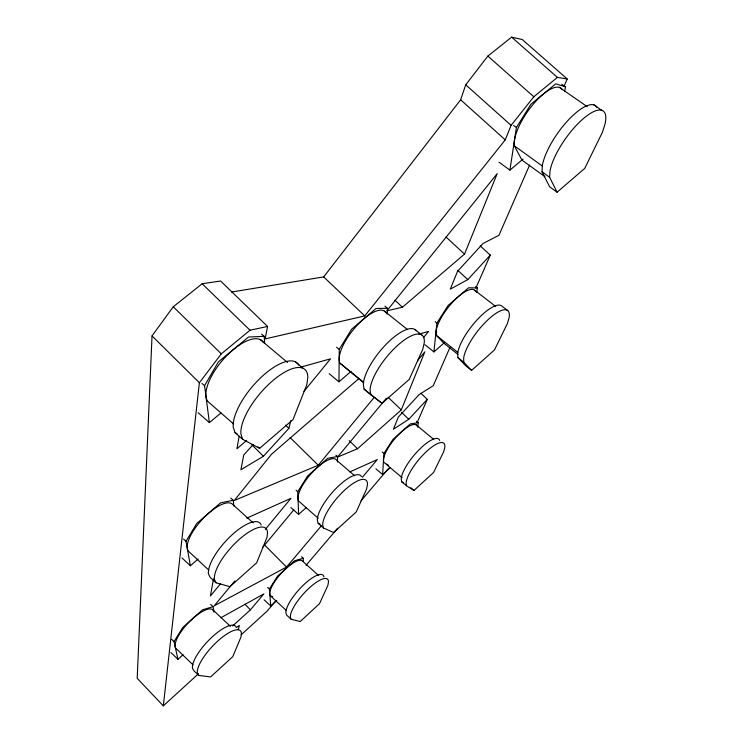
<?xml version="1.0" encoding="UTF-8"?>
<svg xmlns="http://www.w3.org/2000/svg" width="743" height="743" viewBox="0 0 743 743"><rect width="100%" height="100%" fill="white"/><g stroke="black" fill="none" stroke-linecap="round" stroke-linejoin="round"><path stroke-width="1.11" d="M337.489 462.072L337.536 456.518L335.873 455.097M329.149 373.664L338.947 381.809L339.245 349.386L351.643 329.177L376.004 308.512L387.484 308.308L387.168 314.038M563.965 86.42L567.215 78.981L557.399 77.383L533.818 96.785L511.073 125.353L505.259 139.87L364.767 315.914L265.186 338.901L267.564 326.446L220.606 281.012L202.161 283.752L173.268 306.775L152.036 335.901L137.195 678.322L163.321 705.85L198.427 673.808M557.092 192.214L549.625 177.289L550.024 170.834A43.893 14.6 -54.5 0 1 583.506 118.49A43.893 14.6 -54.5 0 1 605.062 123.951L602.471 132.161L584.713 168.429L557.092 192.214L549.671 186.837L542.019 171.8L542.371 165.336A43.791 14.795 -54.6 0 1 568.376 120.004A43.791 14.795 -54.6 0 1 596.917 107.28M375.884 468.814L382.636 474.545L383.899 453.471L392.991 439.401L410.285 423.937L418.244 422.674L417.807 427.216M424.968 344.743L433.912 351.894L436.912 323.056L448.103 305.503L468.48 287.829L477.35 287.885L476.718 292.417M163.321 705.85L199.384 382.747L221.293 353.854L250.019 330.226L267.564 326.446M499.017 162.188L509.912 170.119L516.422 127.48L530.929 104.261L555.708 83.848L565.497 86.847L564.661 91.296M213.482 578.964L210.418 595.988L220.671 583.552M239.162 436.252L236.915 448.772L246.611 440.478M238.289 629.711L239.367 625.411L236.655 627.38M253.084 444.685L243.75 454.939L240.908 469.752L263.431 456.258L288.86 428.386L290.819 420.612M231.51 292.036L323.688 276.907L460.632 99.813L465.731 84.804L487.872 56.087L511.639 37.15L522.292 39.537L567.215 78.981M386.369 398.22L337.508 457.14L357.541 448.726L401.276 409.895L424.866 351.792L417.464 360.726M464.533 254.097L497.216 173.611L386.871 310.815L402.418 307.231L464.533 254.097L446.014 237.008M417.157 422.535L427.281 399.353L420.9 393.261M449.933 347.492L433.243 385.71L419.238 394.524L398.359 417.055L393.418 429.222L408.78 419.284L427.281 399.353M475.901 288.043L490.278 255.128L480.21 245.877M529.601 165.095L498.952 235.271L483.061 243.481L457.521 271.353L450.295 289.138L467.793 279.6L490.278 255.128M220.866 412.997L209.405 422.628L204.566 385.691L218.396 361.878L248.561 337.016L264.192 336.319L264.647 343.257M198.158 558.95L190.394 565.776L186.01 541.303L196.728 523.527L220.541 502.872L233.191 500.262L233.859 506.02M183.038 654.75L177.967 659.329L174.038 641.618L182.787 627.463L202.458 609.873L213.083 606.622L213.938 612.028A26.702 8.925 -46.6 0 0 190.022 621.129A26.702 8.925 -46.6 0 0 176.453 648.899L193.041 664.883M306.357 507.506L298.612 514.416L297.748 491.708L307.602 476.003L327.654 458.31L337.536 456.518M276.693 600.558L270.758 605.972L269.384 588.967L277.566 576.141L294.609 560.724L303.237 558.272L303.348 561.559M265.344 529.387L290.968 498.312L246.704 518.168M358.888 378.558L271.557 454.187L234.314 500.485L318.255 465.229L374.166 397.431M423.454 337.666L428.609 331.415L418.941 334.118M234.816 580.97L214.188 605.842L286.529 567.067L321.505 525.654M262.818 547.201L293.764 509.893M232.643 625.959L250.41 609.827L263.858 593.908L220.894 617.739M362.435 477.201L377.314 459.573L349.832 471.907M275.959 600.678L266.932 611.275L241.243 634.726M306.051 565.33L337.647 528.227M360.968 500.828L388.812 468.136M413.981 490.454L433.541 472.52L443.664 451.781L444.788 447.518A28.42 8.507 -50 0 0 426.974 451.075A28.42 8.507 -50 0 0 406.105 482.811L406.467 485.764L413.981 490.454L410.786 487.752M382.636 474.545L390.372 467.551M471.582 370.413L494.494 349.907L507.478 323.354L509.122 317.642A34.317 10.876 -51.7 0 0 489.396 318.459A34.317 10.876 -51.7 0 0 463.66 358.052L463.79 362.24L471.582 370.413L465.759 365.779L457.846 357.522L457.688 353.315A34.262 11.006 -51.7 0 1 477.34 319.583A34.262 11.006 -51.7 0 1 501.766 305.977L507.785 310.611M382.013 403.338L409.217 379.404L422.813 349.191L424.262 342.727A39.555 13.801 -50.9 0 0 398.657 344.483A39.555 13.801 -50.9 0 0 370.06 390.019L370.776 394.682L382.013 403.338L364.098 389.146L363.336 384.456A39.472 13.978 -50.9 0 1 386.49 343.935A39.472 13.978 -50.9 0 1 416.219 330.719M433.912 351.894L444.175 342.876M338.947 381.809L351.058 371.379M259.641 448.326L293.011 419.581L306.859 384.577L307.834 377.138A46.846 18.334 -49.4 0 0 272.895 380.565A46.846 18.334 -49.4 0 0 240.936 434.126L242.72 439.345L259.641 448.326L257.979 446.877M303.924 391.459L330.533 358.823L300.376 367.246M509.912 170.119L523.1 159.03M198.771 675.452L210.622 676.938L232.8 656.608L241.038 636.853L241.401 633.073A30.537 9.594 -46.7 0 0 217.513 641.302A30.537 9.594 -46.7 0 0 197.424 673.186L198.771 675.452L193.904 670.762L192.539 668.477A30.491 9.705 -46.7 0 1 211.606 637.466A30.491 9.705 -46.7 0 1 236.293 627.519M291.163 619.272L300.228 621.529L319.518 603.678L327.858 585.447L328.499 581.88A27.064 8.08 -48 0 0 309.107 588.112A27.064 8.08 -48 0 0 290.346 617.024L291.163 619.272L286.696 615.167L285.86 612.901A27.027 8.164 -48 0 1 303.729 584.769A27.027 8.164 -48 0 1 323.929 576.93M216.018 582.809L229.977 586.682L256.623 562.832L266.978 537.44L267.536 532.36A36.89 12.752 -47.6 0 0 239.144 539.502A36.89 12.752 -47.6 0 0 214.467 579.531L216.018 582.809L210.074 577.283L208.495 573.977A36.825 12.91 -47.6 0 1 231.333 535.517A36.825 12.91 -47.6 0 1 261.155 525.022M318.663 575.574L302.754 561.29A23.683 7.504 -47.9 0 0 281.69 572.797A23.683 7.504 -47.9 0 0 270.573 595.988L272.7 596.583M323.511 528.032L333.607 532.49L356.176 512.011L366.55 489.173L367.479 484.52A32.051 10.281 -49 0 0 345.356 489.498A32.051 10.281 -49 0 0 322.694 524.911L323.511 528.032L318.153 523.313L317.317 520.165A31.995 10.402 -49 0 1 336.969 487.51A31.995 10.402 -49 0 1 361.488 476.625M318.153 523.313L320.187 524.224M298.816 365.129A46.735 18.566 -49.5 0 0 260.691 377.75A46.735 18.566 -49.5 0 0 233.256 427.401L235.085 432.658L237.101 433.736M439.698 440.413A28.383 8.6 -50 0 0 419.479 449.357A28.383 8.6 -50 0 0 401.22 478.678L401.601 481.64L403.495 482.829M386.611 464.031L388.403 465.183M593.852 104.893L601.616 110.261M561.736 84.238L565.497 86.847M559.386 87.368L587.295 106.723M513.599 125.456L516.422 127.48M562.256 89.55A38.246 13.736 -54.9 0 0 533.539 103.862A38.246 13.736 -54.9 0 0 514.351 145.842L542.548 166.135M542.019 171.8L549.625 177.289M544.916 176.667L521.92 160.051L514.351 145.842M475.613 286.557L477.35 287.885M474.666 290.234L495.609 306.385M385.886 312.673A34.503 12.937 -51.1 0 0 356.473 326.01A34.503 12.937 -51.1 0 0 339.932 363.16L363.262 381.995M435.184 321.682L436.912 323.056M475.761 291.702A29.98 10.17 -51.9 0 0 452.069 302.81A29.98 10.17 -51.9 0 0 436.262 335.297L457.855 352.423M457.985 354.43L443.84 343.192L436.262 335.297M457.846 357.522L463.79 362.24M414.882 329.465L421.68 334.879M384.874 306.218L387.484 308.308M384.298 311.038L407.536 329.604M336.625 347.232L339.245 349.386M416.517 421.253L418.244 422.674M415.969 424.736L433.485 439.197M339.932 363.16L363.717 382.803M364.098 389.146L370.776 394.682M295.305 361.785L303.088 368.305M261.62 334.164L264.192 336.319M260.273 339.597L287.541 362.491M382.171 452.013L383.899 453.471M402.13 477.693L383.917 462.304A24.863 7.922 -50 0 1 397.115 436.141A24.863 7.922 -50 0 1 417.371 426.268M401.601 481.64L406.467 485.764M354.68 475.743L336.839 460.446A28.011 9.594 -49 0 0 312.441 472.242A28.011 9.594 -49 0 0 298.807 501.209L318.199 518.27M201.994 383.453L204.566 385.691M233.683 424.039L207.752 401.387A40.781 17.2 -49.5 0 1 225.723 356.733A40.781 17.2 -49.5 0 1 263.561 342.653M235.085 432.658L242.72 439.345M296.086 490.25L297.748 491.708M511.639 37.15L557.399 77.383M198.158 412.727L209.405 422.628M487.872 56.087L533.818 96.785M290.838 507.543L298.612 514.416M465.731 84.804L511.073 125.353M460.632 99.813L505.259 139.87M301.528 556.748L303.237 558.272M230.739 498.051L233.191 500.262M253.112 522.849L232.819 504.581A32.2 11.916 -47.5 0 0 202.533 519.097A32.2 11.916 -47.5 0 0 188.768 551.51L208.857 570.16M267.684 587.397L269.384 588.967M270.573 595.988L286.371 610.495M264.081 599.815L270.758 605.972M183.549 539.037L186.01 541.303M457.799 270.341L467.793 279.6M181.979 557.937L190.394 565.776M210.659 604.356L213.083 606.622M394.932 300.172L402.418 307.231M212.842 609.836L230.404 626.33M323.688 276.907L364.767 315.914M388.078 397.236L401.276 409.895M401.638 412.43L408.78 419.284M171.624 639.296L174.038 641.618M170.899 652.493L177.967 659.329M202.161 283.752L250.019 330.226M349.238 440.645L357.541 448.726M173.268 306.775L221.293 353.854M285.553 425.135L288.86 428.386M290.123 437.571L318.255 465.229M152.036 335.901L199.384 382.747M251.942 444.881L263.431 456.258M264.527 544.925L286.529 567.067M244.837 604.143L250.41 609.827"/></g></svg>
